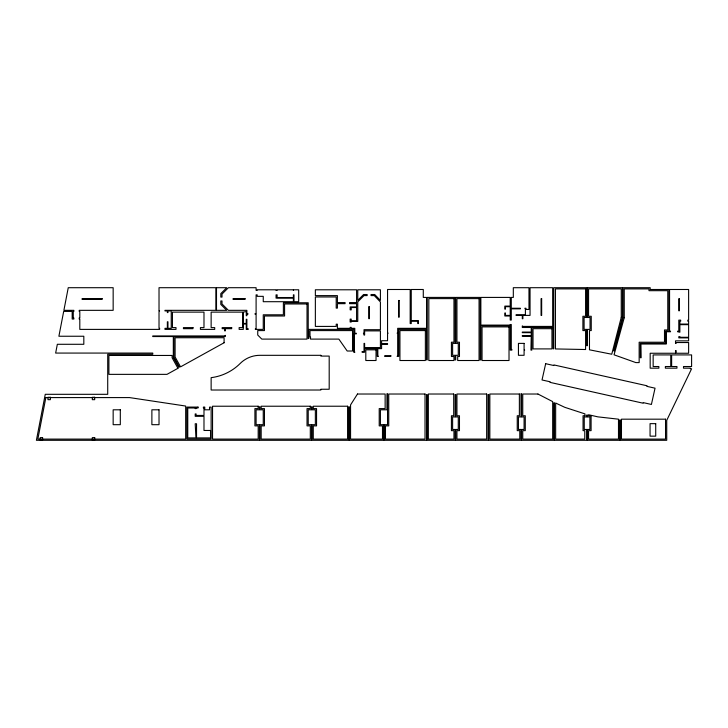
<?xml version="1.0" encoding="UTF-8"?>
<svg xmlns="http://www.w3.org/2000/svg" width="728" height="728" viewBox="0 0 728 728"><rect width="100%" height="100%" fill="white"/><g stroke="black" fill="none" stroke-linecap="round" stroke-linejoin="round"><path stroke-width="1.09" d="M411.256 321.175L411.256 323.56L410.183 323.56L410.183 289.489L387.551 289.489L387.551 333.124L388.142 333.124L387.551 333.715L387.551 340.713L381.59 340.713L381.59 343.689L387.551 343.689L387.551 344.289L381.59 344.289L381.59 348.63L377.823 348.63L377.823 355.783L378.414 356.374L377.222 356.374L377.222 348.63L364.619 348.63L364.619 352.206L362.062 352.206L362.062 351.615L364.027 351.615L364.027 343.389L364.619 343.389L364.619 347.565L380.407 347.565L380.407 330.885L364.619 330.885L364.619 335.053L364.027 335.053L363.427 333.269L364.027 333.269L364.027 329.693L380.407 329.693L380.407 301.984L374.274 295.595L371.025 295.595L371.025 294.522L374.729 294.522L380.407 300.436L380.407 289.789L357.767 289.789L357.767 300.336L363.581 294.522L367.149 294.522L367.149 295.595L364.027 295.595L357.767 301.847L357.767 321.412L351.224 321.412L351.224 322.013L350.15 322.013L350.15 319.091L351.224 319.091L351.224 320.821L356.584 320.821L356.584 307.534L351.224 307.534L351.224 309.864L350.15 309.864L350.15 306.943L356.584 306.943L356.584 303.667L349.549 303.667L349.549 302.593L356.584 302.593L356.584 289.789L315.361 289.789L315.361 295.623L337.401 295.623L337.401 302.593L345.081 302.593L345.081 303.667L337.401 303.667L337.401 308.108L336.209 308.108L336.209 296.969L315.361 296.969L315.361 326.417L336.209 326.417L336.209 324.188L337.401 324.188L337.401 328.328L350.15 328.328L350.15 327.373L351.224 327.373L351.224 328.328L354.791 328.328L354.791 333.269L356.283 333.269L356.283 333.861L354.318 333.861L354.318 351.615L354.909 352.206L353.717 352.206L353.717 329.393L308.818 329.393L308.818 338.511L308.217 338.511L308.217 302.775L283.383 302.775L283.383 314.805L263.254 314.805L263.254 329.393L255.355 329.393L255.355 328.801L256.101 328.801L256.101 314.205L255.064 314.205L255.064 313.613L256.101 313.613L256.101 294.849L257.175 294.849L257.175 296.341L263.254 296.341L263.254 301.701L293.384 301.701L293.384 298.125L276.058 298.125L276.058 294.849L277.131 294.849L277.131 297.534L293.384 297.534L293.384 294.849L293.985 294.849L293.985 301.701L298.689 301.701L298.689 289.789L293.985 289.789L293.384 290.381L293.384 289.789L277.131 289.789L277.131 290.381L276.058 290.381L276.058 289.789L257.175 289.789L257.175 290.381L256.101 290.381L256.101 287.706L228.41 287.706L222.004 294.103L222.004 297.088L220.812 297.088L220.812 293.611L226.727 287.706L216.498 287.706L216.498 310.337L226.727 310.337L220.812 304.431L220.812 300.955L222.004 300.955L222.004 303.931L228.41 310.337L246.874 310.337L246.874 313.613L247.911 313.613L247.911 314.205L246.874 314.205L246.874 315.697L246.273 315.697L246.273 311.529L243.298 312.121L243.298 323.441L246.273 323.441L246.273 319.274L246.874 319.274L246.874 328.801L248.212 328.801L248.212 329.393L246.273 329.393L246.273 324.033L243.298 324.033L243.298 329.393L239.13 329.393L239.13 327.609L242.706 327.609L242.706 312.121L211.138 312.121L211.138 327.609L214.714 327.609L214.714 329.393L200.418 329.393L200.418 327.609L203.986 327.609L203.986 312.121L172.427 312.121L172.427 327.609L175.994 327.609L175.994 329.393L164.974 329.393L164.974 328.328L167.358 328.328L167.358 321.803L167.959 321.803L167.959 328.328L171.235 328.328L171.235 310.929L167.959 310.929L167.959 312.567L167.358 312.567L167.358 310.929L164.974 310.929L164.974 310.337L215.898 310.337L215.898 287.706L159.023 287.706L159.023 310.337L159.614 310.929L159.023 310.929L159.023 328.328L159.614 328.328L159.614 329.393L79.807 329.393L79.807 319.037L79.216 319.037L79.216 317.963L79.807 317.963L79.807 311.411L79.216 311.411L79.216 310.337L113.159 310.337L113.159 287.706L68.25 287.706L63.891 310.337L73.856 310.337L73.856 311.411L73.255 311.411L73.255 317.963L73.856 317.963L73.856 319.037L72.181 319.037L72.181 311.411L63.682 311.411L58.895 336.245L83.82 336.245L83.82 344.289L57.339 344.289L55.647 353.071L152.771 353.071L152.771 354.263L107.717 354.263L107.717 394.312L45.263 394.312L36.4 440.294L259.377 440.294L259.377 424.688L256.101 424.688L256.101 409.8L259.377 409.8L259.377 406.816L259.978 406.816L259.978 409.8L263.254 409.8L263.254 424.688L259.978 424.688L259.978 440.294L311.493 440.294L311.493 424.688L308.217 424.688L308.217 409.8L311.493 409.8L311.493 406.816L312.094 406.816L312.094 409.8L315.361 409.8L315.361 424.688L312.094 424.688L312.094 440.294L348.776 440.294L348.776 406.816L349.367 406.816L349.367 440.294L383.683 440.294L383.683 424.688L380.407 424.688L380.407 409.8L386.959 409.8L386.959 393.721L387.551 393.721L387.551 424.688L384.275 424.688L384.275 440.294L426.562 440.294L426.562 394.612L427.154 394.612L427.154 440.294L455.146 440.294L455.146 429.456L452.616 429.456L452.616 416.944L455.146 416.944L455.146 394.612L455.746 394.612L455.746 416.944L458.276 416.944L458.276 429.456L455.746 429.456L455.746 440.294L488.06 440.294L488.06 394.612L488.652 394.612L488.652 440.294L520.966 440.294L520.966 429.456L518.436 429.456L518.436 416.944L520.966 416.944L520.966 393.721L521.557 393.721L521.557 416.944L524.087 416.944L524.087 429.456L521.557 429.456L521.557 440.294L553.871 440.294L553.871 402.802L554.463 402.802L554.463 440.294L586.777 440.294L586.777 429.456L584.247 429.456L584.247 416.944L586.777 416.944L586.777 414.969L587.369 414.969L587.369 416.944L589.898 416.944L589.898 429.456L587.369 429.456L587.369 440.294L619.683 440.294L619.683 419.91L620.274 419.91L620.274 440.294L666.73 440.294L666.73 420.365L691.6 368.768L690.408 368.768L690.408 368.168L683.501 368.168L683.501 366.53L691.6 366.53L691.6 354.918L671.635 354.918L671.635 366.53L676.949 366.53L676.949 368.168L665.365 368.168L665.365 366.53L670.743 366.53L670.743 354.918L653.153 354.918L653.153 366.53L658.867 366.53L658.867 368.168L650.177 368.168L650.177 353.253L675.52 353.253L675.52 350.568L676.112 350.568L676.112 353.253L688.624 353.253L688.624 342.533L676.112 342.533L676.112 343.425L675.52 343.425L675.52 340.859L688.624 340.859L688.624 337.883L678.796 337.883L678.796 336.691L679.87 336.691L679.87 337.291L688.624 337.291L688.624 324.661L679.87 324.661L679.87 332.223L677.659 331.75L677.659 331.149L678.796 331.149L678.796 320.138L680.671 320.138L680.671 321.203L679.87 321.203L679.87 324.069L688.624 324.069L688.624 321.203L687.814 321.203L687.814 320.138L688.624 320.138L688.624 289.489L669.56 289.489L669.56 331.149L670.515 331.149L670.515 331.75L666.284 331.75L666.284 344.016L640.94 344.016L641.15 357.721L640.349 357.721L640.349 343.425L665.692 343.425L665.692 331.149L668.968 331.149L668.968 289.489L650.177 289.489L650.177 287.706L623.05 287.706L623.05 317.563L614.241 350.978L613.668 350.823L622.449 317.481L622.449 287.706L587.369 287.706L587.369 317.481L590.053 317.481L590.053 329.393L587.369 329.393L587.369 345.691L586.777 345.691L586.777 329.393L584.093 329.393L584.093 317.481L586.777 317.481L586.777 287.706L553.753 287.706L553.753 348.803L553.153 348.803L553.153 327.491L531.831 327.491L531.831 350.095L530.94 350.095L531.24 336.245L522.304 336.245L522.304 335.654L531.24 335.654L531.24 332.669L522.304 332.669L522.304 332.077L531.24 332.077L531.24 327.491L522.304 327.491L522.304 325.88L522.895 326.417L552.679 326.417L552.679 287.706L530.048 287.706L530.048 315.397L522.895 315.397L522.895 318.737L522.304 318.737L522.304 315.397L516.052 315.397L516.052 314.805L525.398 314.805L525.398 308.845L524.806 308.253L525.998 308.253L525.998 309.446L528.974 309.446L528.974 287.706L513.313 287.706L513.313 297.415L511.284 297.415L511.284 308.253L520.338 308.253L520.338 308.845L511.284 308.845L511.284 320.047L510.21 320.047L510.21 315.998L504.85 315.998L504.85 312.985L505.45 312.985L505.45 315.397L510.21 315.397L510.21 306.706L505.45 306.706L505.45 309.118L504.85 309.118L504.85 306.106L510.21 306.106L510.21 297.415L480.853 297.415L480.853 325.107L510.21 325.107L510.21 324.515L511.284 324.515L511.284 349.495L511.884 349.495L511.884 350.095L510.21 350.095L510.21 325.707L480.853 325.707L480.853 359.923L480.252 359.923L480.252 297.415L455.746 297.415L455.746 343.389L458.276 343.389L458.276 355.3L455.746 355.3L455.746 359.923L455.146 359.923L455.146 355.3L452.616 355.3L452.616 343.389L455.146 343.389L455.146 297.415L427.154 297.415L427.154 359.923L426.562 359.923L426.562 329.393L398.744 329.393L398.744 356.374L397.079 356.374L397.679 355.783L397.679 333.688L397.079 333.087L397.679 333.087L397.679 328.328L426.562 328.328L426.562 297.415L423.286 297.415L423.286 289.489L411.256 289.489L411.256 320.584L418.4 320.584L418.4 323.56L417.808 323.56L417.808 321.175L411.256 321.175M425.37 330.585L425.37 360.515L399.936 360.515L399.936 330.585L425.37 330.585M524.087 343.389L524.087 349.495L524.688 350.095L524.087 350.095L524.087 355.3L518.436 355.3L518.436 343.389L524.087 343.389M45.846 397.588L37.847 439.102L185.676 439.102L185.676 406.051L129.538 397.588L45.846 397.588M545.672 363.7L542.023 379.971L550.168 381.791L550.031 382.373L643.143 403.212L643.27 402.63L651.405 404.45L655.045 388.179L646.91 386.359L647.037 385.776L553.935 364.937L553.808 365.52L545.672 363.7M621.257 317.326L611.748 354.236L589.48 349.822L589.48 330.585L591.245 330.585L591.245 316.289L588.561 316.289L588.561 288.898L621.257 288.898L621.257 317.326M624.242 317.717L614.059 354.818L635.863 362.599L639.157 362.599L639.157 342.233L664.5 342.233L664.5 329.966L667.776 329.966L667.776 290.681L648.985 290.681L648.985 288.898L624.242 288.898L624.242 317.717M357.475 394.021L350.559 404.904L350.559 439.102L382.491 439.102L382.491 425.88L379.215 425.88L379.215 408.608L385.139 408.608L385.139 394.021L357.475 394.021M179.225 366.912L178.706 367.203L173.319 357.466L173.319 336.545L152.771 336.545L152.771 335.945L224.688 335.945L225.28 335.353L225.28 336.545L173.91 336.545L173.91 357.311L179.225 366.912M177.951 368.295L166.994 374.356L108.9 374.356L108.9 355.455L172.127 355.455L172.127 357.776L177.951 368.295M224.088 342.761L180.553 366.857L175.102 357.002L175.102 337.737L224.088 337.737L224.088 342.761M585.585 288.898L555.437 288.898L555.437 348.94L585.585 349.522L585.585 330.585L582.9 330.585L582.9 316.289L585.585 316.289L585.585 288.898M453.963 298.607L428.828 298.607L428.828 360.515L453.963 360.515L453.963 356.493L451.424 356.493L451.424 342.206L453.963 342.206L453.963 298.607M479.06 298.607L456.938 298.607L456.938 342.206L459.468 342.206L459.468 356.493L457.685 356.493L457.685 360.515L479.06 360.515L479.06 298.607M102.148 298.726L82.046 298.726L82.046 299.317L102.148 299.317L102.148 298.726M245.081 298.726L233.024 298.726L233.024 299.317L245.081 299.317L245.081 298.726M541.659 298.726L541.068 298.726L541.068 315.397L541.659 315.397L541.659 298.726M679.388 298.726L678.796 298.726L678.796 310.783L679.388 310.783L679.388 298.726M399.162 300.509L398.571 300.509L398.571 317.19L399.162 317.19L399.162 300.509M307.025 303.967L284.575 303.967L284.575 315.998L264.446 315.998L264.446 330.585L257.739 330.585L257.739 335.035L261.807 339.102L307.025 339.102L307.025 303.967M369.387 306.615L368.787 306.615L368.787 318.673L369.387 318.673L369.387 306.615M509.018 326.89L482.045 326.89L482.045 360.515L509.018 360.515L509.018 326.89M192.975 327.609L183.438 327.609L183.438 328.683L192.975 328.683L192.975 327.609M231.686 327.609L222.158 327.609L222.158 328.683L224.688 328.683L224.688 330.885L225.28 330.885L225.28 328.683L231.686 328.683L231.686 327.609M551.961 328.683L533.023 328.683L533.023 348.903L551.961 348.903L551.961 328.683M352.534 330.585L310.001 330.585L310.001 337.028L310.538 337.028L310.538 339.102L338.857 339.102L347.192 351.014L352.534 351.014L352.534 330.585M376.03 349.822L365.811 349.822L365.811 360.515L376.03 360.515L376.03 349.822M320.857 355.319L259.951 355.319A27.819 27.819 0 0 0 240.113 363.545A49.959 49.959 0 0 1 211.138 377.659L211.138 390.017L320.857 390.017L320.857 389.252L329.192 389.252L329.192 356.083L320.857 356.083L320.857 355.319M390.827 355.783L384.666 355.783L384.666 356.374L390.827 356.374L390.827 355.783M425.025 394.021L388.743 394.021L388.743 425.88L385.467 425.88L385.467 439.102L425.025 439.102L425.025 394.021M453.708 394.021L428.346 394.021L428.346 439.102L453.963 439.102L453.963 430.648L451.424 430.648L451.424 415.761L453.708 415.761L453.708 394.021M486.65 394.021L456.938 394.021L456.938 415.761L459.468 415.761L459.468 430.648L456.938 430.648L456.938 439.102L486.65 439.102L486.65 394.021M519.373 394.021L489.844 394.021L489.844 439.102L519.774 439.102L519.774 430.648L517.244 430.648L517.244 415.761L519.373 415.761L519.373 394.021M537.937 394.021L522.75 394.021L522.75 415.761L525.279 415.761L525.279 430.648L522.75 430.648L522.75 439.102L552.679 439.102L552.679 401.61L537.937 394.021M50.359 397.297L47.975 397.297L47.975 399.672L50.359 399.672L50.359 397.297M94.695 397.297L92.32 397.297L92.32 399.672L94.695 399.672L94.695 397.297M258.185 406.224L212.54 406.224L212.54 439.102L258.185 439.102L258.185 425.88L254.909 425.88L254.909 408.608L258.185 408.608L258.185 406.224M310.301 406.224L261.17 406.224L261.17 408.608L264.446 408.608L264.446 425.88L261.17 425.88L261.17 439.102L310.301 439.102L310.301 425.88L307.025 425.88L307.025 408.608L310.301 408.608L310.301 406.224M347.584 406.224L313.277 406.224L313.277 408.608L316.553 408.608L316.553 425.88L313.277 425.88L313.277 439.102L347.584 439.102L347.584 406.224M198.034 407.089L186.869 407.089L186.869 439.102L211.138 439.102L211.138 407.125L209.528 407.125L209.528 409.8L204.768 409.8L204.768 407.089L203.394 407.089L203.394 407.98L203.986 407.98L203.986 415.433L196.096 415.433L196.096 413.941L195.204 413.941L195.204 416.325L203.986 416.325L203.986 430.466L210.538 430.466L210.538 437.91L196.542 437.91L196.542 423.769L195.204 423.769L195.95 437.91L187.76 437.91L187.76 407.98L195.204 407.98L195.204 408.581L196.096 408.581L196.096 407.98L198.034 407.98L198.034 407.089M120.311 409.8L113.159 409.8L113.159 424.688L120.311 424.688L120.311 409.8M159.023 409.8L151.879 409.8L151.879 424.688L159.023 424.688L159.023 409.8M584.93 415.761L583.055 415.761L583.055 430.648L584.775 430.648L584.775 439.102L555.655 439.102L555.655 403.03L564.773 407.316L584.93 413.877L584.93 415.761M591.091 415.761L588.561 415.761L588.561 414.742L597.879 416.862L618.491 419.182L618.491 439.102L588.561 439.102L588.561 430.648L591.091 430.648L591.091 415.761M665.547 419.182L621.466 419.182L621.466 439.102L665.547 439.102L665.547 419.182M655.719 423.651L650.059 423.651L650.059 436.154L655.719 436.154L655.719 423.651M42.579 437.619L40.195 437.619L40.195 439.994L42.579 439.994L42.579 437.619M94.695 437.619L92.32 437.619L92.32 439.994L94.695 439.994L94.695 437.619"/></g></svg>
